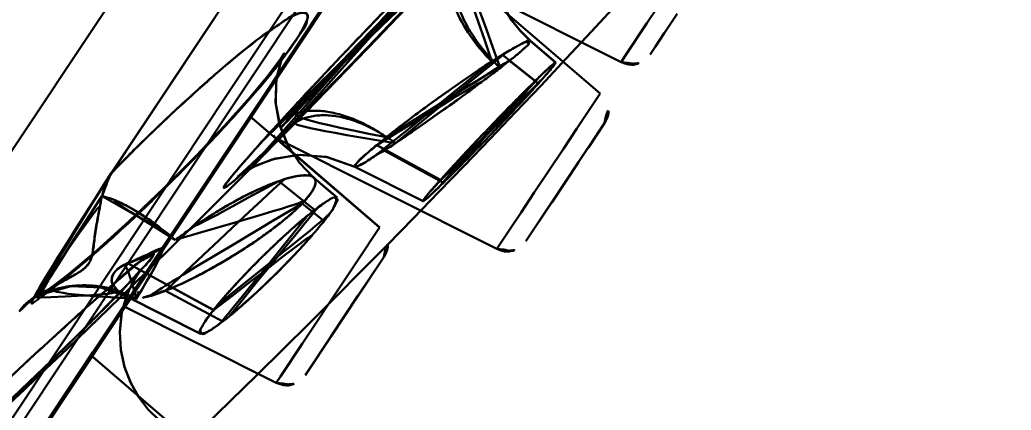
# Model space of a CAD drawing. Extents: x 16296684858 to 16296688009, y -37409618718 to -37409616409.
# Drawn here: x 16296686744.91 to 16296686758.04, y -37409617613.66 to -37409617608.49 of the extents above; entities that cross this region are included whole.
import ezdxf

# ---------------------------------------------------------------- set-up
doc = ezdxf.new("R2010")
doc.units = 0
doc.header["$LTSCALE"] = 10
doc.header["$MEASUREMENT"] = 0
doc.header["$PDMODE"] = 3
doc.header["$PDSIZE"] = -10
doc.layers.get('0').update_dxf_attribs({"linetype": 'CONTINUOUS'})
doc.layers.get('DEFPOINTS').update_dxf_attribs({"linetype": 'CONTINUOUS'})
doc.styles.add('Daelim Dimension', font='')
doc.styles.get('Daelim Dimension').set_extended_font_data('나눔고딕')
doc.dimstyles.new('DEFAULT', dxfattribs={"dimscale": 2, "dimtxt": 2, "dimasz": 2, "dimexe": 0, "dimexo": 2, "dimgap": 1, "dimtad": 1, "dimdec": 1, "dimzin": 9, "dimdsep": 46, "dimtxsty": 'Daelim Dimension', "dimcen": 0.5, "dimclrd": 252, "dimclre": 252, "dimclrt": 3, "dimadec": 1, "dimazin": 0, "dimtfac": 1, "dimtdec": 1, "dimtix": 1, "dimtmove": 0, "dimatfit": 3, "dimfxl": 1, "dimtolj": 1, "dimtzin": 1, "dimlwd": 9, "dimlwe": 9, "dimarcsym": 0})

# ---------------------------------------------------------------- blocks, each defined once
blk = doc.blocks.new('*D18')
at = {"color": 5, "lineweight": 9, "ltscale": 0.5, "transparency": 16777216}
for p, q in [((16296686647.237181, -37409618005.826988), (16296686647.237181, -37409617114.689346)), ((16296687202.637119, -37409617350.312553), (16296687202.637119, -37409617114.689346)), ((16296686655.237181, -37409617116.689346), (16296687194.637119, -37409617116.689346))]:
    blk.add_line(p, q, dxfattribs=at)
at = {"color": 5, "ltscale": 0.5, "transparency": 16777216}
for points in [[(16296686655.237181, -37409617115.356018), (16296686655.237181, -37409617118.02269), (16296686647.237181, -37409617116.689346)], [(16296687194.637119, -37409617115.356018), (16296687194.637119, -37409617118.02269), (16296687202.637119, -37409617116.689346)]]:
    blk.add_solid(points, dxfattribs=at)
at = {"layer": 'DEFPOINTS', "color": 0, "ltscale": 0.5, "transparency": 16777216}
for p in [(16296687202.637119, -37409617116.689346), (16296687202.637119, -37409617354.312553), (16296686647.237181, -37409618009.826988)]:
    blk.add_point(p, dxfattribs=at)
at = {"color": 7, "ltscale": 0.5, "transparency": 16777216, "insert": (16296686924.937149, -37409617103.916817), "char_height": 20, "attachment_point": 5, "style": 'Daelim Dimension'}
blk.add_mtext('\\A1;555', dxfattribs=at)

msp = doc.modelspace()

# ---------------------------------------------------------------- linework, layer by layer
at = {"color": 7, "linetype": 'Continuous', "lineweight": 30}
for p, q in [((16296686741.55381, -37409617615.108856), (16296686760.503691, -37409617586.636948)), ((16296686762.25642, -37409617587.803146), (16296686741.58886, -37409617618.855858)), ((16296686762.497299, -37409617587.96347), (16296686741.952101, -37409617618.832336)), ((16296686747.98947, -37409617609.721474), (16296686751.952141, -37409617603.766037)), ((16296686748.712379, -37409617606.628098), (16296686746.121969, -37409617610.521439)), ((16296686746.12524, -37409617610.521187), (16296686748.71628, -37409617606.628319)), ((16296686749.05669, -37409617607.383034), (16296686747.65073, -37409617609.496101)), ((16296686752.874069, -37409617609.05217), (16296686749.958191, -37409617607.58931)), ((16296686753.21608, -37409617608.538094), (16296686753.75984, -37409617607.720947)), ((16296686752.598, -37409617609.46804), (16296686751.0438, -37409617608.133957)), ((16296686752.59873, -37409617609.46804), (16296686751.045561, -37409617608.134827)), ((16296686753.25836, -37409617608.950218), (16296686753.615231, -37409617608.413834)), ((16296686753.26045, -37409617608.950218), (16296686753.61705, -37409617608.41423)), ((16296686752.92886, -37409617608.969757), (16296686753.21608, -37409617608.538094)), ((16296686753.32795, -37409617608.84568), (16296686753.44389, -37409617608.671501)), ((16296686753.33005, -37409617608.84568), (16296686753.44599, -37409617608.671501)), ((16296686752.00716, -37409617609.056808), (16296686751.671659, -37409617608.768822)), ((16296686752.00794, -37409617609.056862), (16296686751.67346, -37409617608.769753)), ((16296686751.736891, -37409617609.300323), (16296686751.30377, -37409617608.954651)), ((16296686752.874069, -37409617609.05217), (16296686752.92886, -37409617608.969757)), ((16296686751.77763, -37409617609.336571), (16296686751.39757, -37409617609.033447)), ((16296686747.65073, -37409617609.496101), (16296686745.54262, -37409617612.664337)), ((16296686752.28969, -37409617609.931213), (16296686752.598, -37409617609.46804)), ((16296686745.881439, -37409617612.889763), (16296686747.98947, -37409617609.721474)), ((16296686749.676189, -37409617611.239128), (16296686747.95989, -37409617609.765892)), ((16296686748.47374, -37409617609.922707), (16296686748.3174, -37409617610.077591)), ((16296686752.10993, -37409617610.201317), (16296686752.28969, -37409617609.931213)), ((16296686752.626961, -37409617609.90007), (16296686752.310631, -37409617610.375267)), ((16296686752.627689, -37409617609.90007), (16296686752.311359, -37409617610.375267)), ((16296686752.438881, -37409617610.182571), (16296686752.652349, -37409617609.861908)), ((16296686752.44034, -37409617610.181488), (16296686752.65308, -37409617609.861908)), ((16296686751.229601, -37409617611.524353), (16296686748.280991, -37409617610.04509)), ((16296686752.583481, -37409617609.966423), (16296686752.467541, -37409617610.140602)), ((16296686749.678881, -37409617611.239128), (16296686748.331289, -37409617610.08239)), ((16296686750.48263, -37409617610.611504), (16296686749.63806, -37409617610.151222)), ((16296686752.133039, -37409617610.642151), (16296686752.438881, -37409617610.182571)), ((16296686750.52202, -37409617610.64785), (16296686749.737009, -37409617610.221313)), ((16296686751.725109, -37409617610.779602), (16296686752.10993, -37409617610.201317)), ((16296686749.34655, -37409617610.437508), (16296686750.251579, -37409617610.891563)), ((16296686749.3477, -37409617610.437683), (16296686750.252319, -37409617610.891533)), ((16296686752.310631, -37409617610.375267), (16296686751.95545, -37409617610.909019)), ((16296686749.056589, -37409617610.798264), (16296686748.741011, -37409617610.527321)), ((16296686749.11471, -37409617610.845871), (16296686748.80304, -37409617610.578323)), ((16296686748.34248, -37409617610.6259), (16296686748.815781, -37409617611.007553)), ((16296686748.816071, -37409617611.007408), (16296686748.342489, -37409617610.625847)), ((16296686751.55114, -37409617611.041039), (16296686751.725109, -37409617610.779602)), ((16296686748.94132, -37409617611.157372), (16296686748.65056, -37409617610.925003)), ((16296686751.61389, -37409617611.422394), (16296686751.972071, -37409617610.884064)), ((16296686751.614611, -37409617611.422394), (16296686751.971491, -37409617610.886009)), ((16296686751.40527, -37409617611.260277), (16296686751.55114, -37409617611.041039)), ((16296686749.377319, -37409617611.688103), (16296686749.676189, -37409617611.239128)), ((16296686751.683479, -37409617611.317879), (16296686751.799419, -37409617611.1437)), ((16296686751.68421, -37409617611.317879), (16296686751.80015, -37409617611.1437)), ((16296686751.229601, -37409617611.524353), (16296686751.40527, -37409617611.260277)), ((16296686749.517071, -37409617611.953667), (16296686749.730539, -37409617611.633003)), ((16296686749.520519, -37409617611.952507), (16296686749.733219, -37409617611.633003)), ((16296686747.47888, -37409617612.332542), (16296686746.345791, -37409617611.715042)), ((16296686749.19356, -37409617611.964233), (16296686749.377319, -37409617611.688103)), ((16296686749.705151, -37409617611.671173), (16296686749.388821, -37409617612.146393)), ((16296686749.70783, -37409617611.671173), (16296686749.39151, -37409617612.146393)), ((16296686749.66362, -37409617611.737503), (16296686749.547689, -37409617611.911713)), ((16296686748.649799, -37409617612.781357), (16296686749.19356, -37409617611.964233)), ((16296686749.211229, -37409617612.413254), (16296686749.54513, -37409617611.911713)), ((16296686746.31781, -37409617612.150864), (16296686747.30566, -37409617612.646461)), ((16296686746.31974, -37409617612.15049), (16296686747.30892, -37409617612.646751)), ((16296686747.598801, -37409617612.483223), (16296686746.840931, -37409617612.077263)), ((16296686749.388821, -37409617612.146393), (16296686749.03364, -37409617612.680107)), ((16296686746.28927, -37409617612.282799), (16296686745.884331, -37409617612.891167)), ((16296686748.307779, -37409617613.295441), (16296686746.286261, -37409617612.281281)), ((16296686745.54262, -37409617612.664337), (16296686741.36986, -37409617618.93631)), ((16296686748.69207, -37409617613.193497), (16296686749.04867, -37409617612.657532)), ((16296686748.694759, -37409617613.193497), (16296686749.05163, -37409617612.657097)), ((16296686748.362579, -37409617613.213074), (16296686748.649799, -37409617612.781357)), ((16296686744.17477, -37409617615.455017), (16296686745.881439, -37409617612.889763)), ((16296686747.57127, -37409617614.403542), (16296686745.854639, -37409617612.930023)), ((16296686747.572201, -37409617614.403542), (16296686745.85498, -37409617612.929497)), ((16296686748.761669, -37409617613.088966), (16296686748.877609, -37409617612.914803)), ((16296686748.764351, -37409617613.088966), (16296686748.880289, -37409617612.914803)), ((16296686748.307779, -37409617613.295441), (16296686748.362579, -37409617613.213074))]:
    msp.add_line(p, q, dxfattribs=at)
for points in [[(16296686751.67317, -37409617608.770409), (16296686751.531031, -37409617608.630951), (16296686751.40547, -37409617608.469162), (16296686751.30065, -37409617608.286652), (16296686751.22053, -37409617608.085228), (16296686751.169359, -37409617607.868027), (16296686751.15103, -37409617607.6399), (16296686751.16861, -37409617607.406517), (16296686751.223961, -37409617607.174759), (16296686751.313931, -37409617606.959831), (16296686751.390869, -37409617606.830101), (16296686751.40444, -37409617606.810577), (16296686751.363489, -37409617606.861107), (16296686751.282101, -37409617606.957199), (16296686751.16514, -37409617607.091209), (16296686751.01403, -37409617607.260643)], [(16296686750.799009, -37409617607.497459), (16296686750.472601, -37409617607.850838), (16296686750.130369, -37409617608.215881), (16296686749.79048, -37409617608.574074), (16296686749.459961, -37409617608.91864), (16296686749.14452, -37409617609.243988), (16296686748.849939, -37409617609.544533), (16296686748.58239, -37409617609.814407), (16296686748.346189, -37409617610.049568), (16296686748.145729, -37409617610.245911), (16296686747.985979, -37409617610.399017), (16296686747.870951, -37409617610.505943), (16296686747.807079, -37409617610.562599), (16296686747.825159, -37409617610.549011), (16296686747.97773, -37409617610.452782), (16296686748.2495, -37409617610.340347), (16296686748.593349, -37409617610.280037), (16296686748.969061, -37409617610.306511), (16296686749.34762, -37409617610.436531)], [(16296686750.069771, -37409617608.279793), (16296686749.73929, -37409617608.627419), (16296686749.398581, -37409617608.981873), (16296686749.064791, -37409617609.32531), (16296686748.752729, -37409617609.642693), (16296686748.473379, -37409617609.923073)], [(16296686751.671021, -37409617608.769257), (16296686751.54096, -37409617608.642853), (16296686751.424179, -37409617608.497513), (16296686751.323601, -37409617608.333641)], [(16296686748.80135, -37409617610.57943), (16296686748.61504, -37409617610.386971), (16296686748.46166, -37409617610.154007), (16296686748.351431, -37409617609.883034), (16296686748.296829, -37409617609.581734), (16296686748.30966, -37409617609.266937), (16296686748.375549, -37409617609.017883), (16296686748.411051, -37409617608.938728), (16296686748.347309, -37409617609.033539), (16296686748.181881, -37409617609.250008), (16296686747.93434, -37409617609.54599), (16296686747.6175, -37409617609.900208), (16296686747.24197, -37409617610.297546), (16296686746.816481, -37409617610.72551), (16296686746.362419, -37409617611.15847), (16296686745.928289, -37409617611.548103), (16296686745.563841, -37409617611.852898), (16296686745.304871, -37409617612.050507), (16296686745.186211, -37409617612.130127), (16296686745.26086, -37409617612.097473)], [(16296686748.803169, -37409617610.578392), (16296686748.61772, -37409617610.386703), (16296686748.46666, -37409617610.158073), (16296686748.35799, -37409617609.895531), (16296686748.30175, -37409617609.606827), (16296686748.307131, -37409617609.305397), (16296686748.36854, -37409617609.044693), (16296686748.414721, -37409617608.937286), (16296686748.36644, -37409617609.010147), (16296686748.21207, -37409617609.215179), (16296686747.965019, -37409617609.513039), (16296686747.63138, -37409617609.88755), (16296686747.224409, -37409617610.317963), (16296686746.772949, -37409617610.770218), (16296686746.31559, -37409617611.203781), (16296686745.89625, -37409617611.578049), (16296686745.54804, -37409617611.867844), (16296686745.299641, -37409617612.056396), (16296686745.18771, -37409617612.131027), (16296686745.262211, -37409617612.098289)], [(16296686748.17963, -37409617610.212502), (16296686747.991989, -37409617610.392754), (16296686747.862289, -37409617610.513329), (16296686747.800489, -37409617610.567902), (16296686747.84791, -37409617610.532654), (16296686748.02837, -37409617610.426979), (16296686748.29878, -37409617610.326668), (16296686748.62845, -37409617610.278633), (16296686748.986719, -37409617610.31031), (16296686749.34746, -37409617610.436638)], [(16296686749.699089, -37409617610.245483), (16296686749.705681, -37409617610.241478), (16296686749.71187, -37409617610.237488), (16296686749.71772, -37409617610.23349), (16296686749.723209, -37409617610.22966), (16296686749.728291, -37409617610.226173), (16296686749.732981, -37409617610.223183), (16296686749.737009, -37409617610.221291)], [(16296686746.756321, -37409617613.788986), (16296686746.613319, -37409617613.648277), (16296686746.486811, -37409617613.484329), (16296686746.38106, -37409617613.29818), (16296686746.30056, -37409617613.090973), (16296686746.250311, -37409617612.864616), (16296686746.235929, -37409617612.621277), (16296686746.264391, -37409617612.364067), (16296686746.34387, -37409617612.099564), (16296686746.457279, -37409617611.879784), (16296686746.508221, -37409617611.806839), (16296686746.461781, -37409617611.860367), (16296686746.33753, -37409617611.995369), (16296686746.146009, -37409617612.194847), (16296686745.88961, -37409617612.454117), (16296686745.57514, -37409617612.765198), (16296686745.21224, -37409617613.117767), (16296686744.809891, -37409617613.502098), (16296686744.379061, -37409617613.906693), (16296686743.935671, -37409617614.316002), (16296686743.50099, -37409617614.709259), (16296686743.108391, -37409617615.054703)], [(16296686746.756109, -37409617613.789978), (16296686746.61096, -37409617613.647072), (16296686746.48271, -37409617613.480003), (16296686746.37657, -37409617613.2911), (16296686746.29715, -37409617613.083214), (16296686746.248409, -37409617612.858078), (16296686746.23505, -37409617612.620148), (16296686746.260719, -37409617612.378532), (16296686746.325859, -37409617612.143898), (16296686746.420959, -37409617611.938843), (16296686746.49684, -37409617611.8209), (16296686746.50247, -37409617611.812828), (16296686746.447611, -37409617611.875359), (16296686746.349689, -37409617611.981667), (16296686746.213011, -37409617612.125168), (16296686746.04011, -37409617612.302193), (16296686745.83292, -37409617612.510208)], [(16296686745.189569, -37409617612.127167), (16296686745.59198, -37409617612.018967), (16296686745.983971, -37409617612.036407), (16296686746.31934, -37409617612.151863)], [(16296686745.191351, -37409617612.127853), (16296686745.594021, -37409617612.019318), (16296686745.985081, -37409617612.036247), (16296686746.319651, -37409617612.150642)], [(16296686747.47897, -37409617612.332039), (16296686747.18008, -37409617612.169518), (16296686746.89802, -37409617612.015808)], [(16296686745.59421, -37409617612.746071), (16296686745.326651, -37409617613.006813), (16296686745.0334, -37409617613.288963), (16296686744.71965, -37409617613.586998)]]:
    msp.add_lwpolyline(points, dxfattribs=at)
for centre, radius, start, end in [((16296686649.66238, -37409617512.878036), 140.512289, 311.05727281, 323.80489906), ((16296686649.662319, -37409617512.877998), 138.512362, 312.36152958, 322.61135705), ((16296686754.75713, -37409617614.654739), 6.664594, 121.2090874, 122.658208), ((16296686753.008591, -37409617608.784027), 0.3, 243.3576029, 326.3573463), ((16296686753.010691, -37409617608.784027), 0.3, 264.0187344, 326.3573463), ((16296686741.663441, -37409617596.672318), 15.733746, 307.6464998, 308.2196461), ((16296686759.323191, -37409617617.040703), 10.838153, 134.4244864, 134.8013443), ((16296686739.52379, -37409617598.315941), 16.480659, 317.6604337, 318.03307), ((16296686752.402599, -37409617609.695671), 0.3, 326.3573463, 49.3575449), ((16296686752.40332, -37409617609.695671), 0.3, 326.3573463, 49.3575449), ((16296686776.50098, -37409617635.68354), 38.207618, 137.4551406, 137.9484001), ((16296686723.37174, -37409617584.779808), 35.528747, 314.237326, 314.926595), ((16296686759.30929, -37409617622.000359), 15.294939, 128.5950664, 129.2208113), ((16296686744.851471, -37409617602.58075), 9.068994, 302.595742, 303.7178705), ((16296686758.394911, -37409617617.717728), 10.634997, 137.6970184, 138.0722791), ((16296686743.0016, -37409617602.969673), 10.7476, 314.4058598, 314.7831749), ((16296686749.480789, -37409617611.466766), 0.3, 326.3573463, 49.3575449), ((16296686749.483471, -37409617611.466766), 0.3, 326.3573463, 49.3575449), ((16296686751.36412, -37409617611.256203), 0.3, 243.3576029, 326.3573463), ((16296686751.364861, -37409617611.256203), 0.3, 264.0768768, 326.3573463), ((16296686748.44231, -37409617613.027298), 0.3, 243.3576029, 326.3573463), ((16296686748.445, -37409617613.027298), 0.3, 263.993885, 326.3573463)]:
    msp.add_arc(centre, radius, start, end, dxfattribs=at)
for points, knots in [([(16296686748.35158, -37409617609.848824), (16296686748.478821, -37409617609.709572), (16296686748.764509, -37409617609.402122), (16296686749.215321, -37409617608.924049), (16296686749.699129, -37409617608.418617), (16296686750.179171, -37409617607.924026), (16296686750.62352, -37409617607.477386), (16296686750.98855, -37409617607.107399), (16296686751.29273, -37409617606.83448), (16296686751.41909, -37409617606.690681), (16296686751.582939, -37409617606.592987), (16296686751.423929, -37409617606.793457), (16296686751.302811, -37409617606.936882), (16296686751.12719, -37409617607.135483), (16296686751.03166, -37409617607.241722)], [0, 0, 0, 0, 0.105656184, 0.235087637, 0.36812974, 0.497417826, 0.621793961, 0.719011812, 0.794166904, 0.836968085, 0.849047556, 0.868988577, 0.919964318, 1, 1, 1, 1]), ([(16296686748.462111, -37409617609.934662), (16296686748.600901, -37409617609.79641), (16296686748.891491, -37409617609.503532), (16296686749.336639, -37409617609.047287), (16296686749.79357, -37409617608.571838), (16296686750.24791, -37409617608.092621), (16296686750.676661, -37409617607.63092), (16296686751.03628, -37409617607.241173), (16296686751.323509, -37409617606.906662), (16296686751.451759, -37409617606.768463), (16296686751.57719, -37409617606.584259), (16296686751.39727, -37409617606.718193), (16296686751.26985, -37409617606.848244), (16296686751.09638, -37409617607.008926), (16296686751.003099, -37409617607.099747)], [0, 0, 0, 0, 0.111734443, 0.235293977, 0.363619673, 0.487630972, 0.612696482, 0.720241054, 0.798200594, 0.844999819, 0.861730638, 0.878481423, 0.925743968, 1, 1, 1, 1]), ([(16296686748.157591, -37409617610.234734), (16296686748.061119, -37409617610.328568), (16296686747.88431, -37409617610.488182), (16296686747.75441, -37409617610.628754), (16296686747.57616, -37409617610.747513), (16296686747.725889, -37409617610.549622), (16296686747.84968, -37409617610.407913), (16296686748.13916, -37409617610.078079), (16296686748.48173, -37409617609.705383), (16296686748.89607, -37409617609.260353), (16296686749.342409, -37409617608.789368), (16296686749.80304, -37409617608.309959), (16296686750.25593, -37409617607.845284), (16296686750.55438, -37409617607.544357), (16296686750.69824, -37409617607.400642)], [0, 0, 0, 0, 0.076716553, 0.123826512, 0.138628452, 0.158376388, 0.208370043, 0.286186052, 0.38765024, 0.505290624, 0.630019713, 0.758400882, 0.884072189, 1, 1, 1, 1]), ([(16296686751.160721, -37409617609.043823), (16296686751.05542, -37409617608.938477), (16296686750.868429, -37409617608.715446), (16296686750.664089, -37409617608.352219), (16296686750.55607, -37409617607.992371), (16296686750.55489, -37409617607.662064), (16296686750.639509, -37409617607.472038), (16296686750.69824, -37409617607.400642)], [0, 0, 0, 0, 0.242864018, 0.471571421, 0.675202883, 0.849249145, 1, 1, 1, 1]), ([(16296686751.273359, -37409617609.130272), (16296686751.20801, -37409617609.068382), (16296686751.081249, -37409617608.935387), (16296686750.91474, -37409617608.715149), (16296686750.779051, -37409617608.477982), (16296686750.685579, -37409617608.236473), (16296686750.641411, -37409617608.004662), (16296686750.65136, -37409617607.741478), (16296686750.72629, -37409617607.57254), (16296686750.809771, -37409617607.486061)], [0, 0, 0, 0, 0.144681147, 0.294558968, 0.442648962, 0.58241495, 0.70877838, 0.819631861, 1, 1, 1, 1]), ([(16296686748.130251, -37409617610.092056), (16296686748.035061, -37409617610.197678), (16296686747.862009, -37409617610.396156), (16296686747.73134, -37409617610.542), (16296686747.57641, -37409617610.750267), (16296686747.759029, -37409617610.623047), (16296686747.8911, -37409617610.484459), (16296686748.19986, -37409617610.19912), (16296686748.55619, -37409617609.841087), (16296686748.988079, -37409617609.40596), (16296686749.450491, -37409617608.929703), (16296686749.923161, -37409617608.436203), (16296686750.378111, -37409617607.953697), (16296686750.671089, -37409617607.637512), (16296686750.809771, -37409617607.486061)], [0, 0, 0, 0, 0.079571321, 0.13161898, 0.15144415, 0.167302327, 0.213601516, 0.287913637, 0.386551481, 0.502815487, 0.628794226, 0.758758739, 0.885069885, 1, 1, 1, 1]), ([(16296686750.210859, -37409617607.988907), (16296686750.029011, -37409617608.16571), (16296686749.64189, -37409617608.556183), (16296686749.165371, -37409617609.050682), (16296686748.790501, -37409617609.450798), (16296686748.5625, -37409617609.698578), (16296686748.40066, -37409617609.883522), (16296686748.31513, -37409617609.983017), (16296686748.289419, -37409617610.021683)], [0, 0, 0, 0, 0.2719142, 0.589413897, 0.73620777, 0.859801484, 0.950226274, 1, 1, 1, 1]), ([(16296686746.12537, -37409617610.521019), (16296686746.290079, -37409617610.351624), (16296686746.62677, -37409617610.016052), (16296686747.13018, -37409617609.541557), (16296686747.604111, -37409617609.122101), (16296686748.00622, -37409617608.789001), (16296686748.34203, -37409617608.554466), (16296686748.52973, -37409617608.428932), (16296686748.7218, -37409617608.372581), (16296686748.723339, -37409617608.558456), (16296686748.57091, -37409617608.743172), (16296686748.36339, -37409617609.064461), (16296686748.05299, -37409617609.430077), (16296686747.682581, -37409617609.849152), (16296686747.24157, -37409617610.313782), (16296686746.757771, -37409617610.798103), (16296686746.272011, -37409617611.260277), (16296686745.82299, -37409617611.658386), (16296686745.43745, -37409617611.98037), (16296686745.13917, -37409617612.203568), (16296686744.972361, -37409617612.320457), (16296686744.90587, -37409617612.353088)], [0, 0, 0, 0, 0.079494861, 0.159858339, 0.232963136, 0.291652379, 0.337576089, 0.365308318, 0.377780381, 0.387384062, 0.414308114, 0.460829218, 0.514416219, 0.575934089, 0.64890651, 0.72993677, 0.806236259, 0.874451795, 0.931858205, 0.975077396, 1, 1, 1, 1]), ([(16296686746.12208, -37409617610.521263), (16296686746.154751, -37409617610.48484), (16296686746.25462, -37409617610.384529), (16296686746.45676, -37409617610.180428), (16296686746.715269, -37409617609.931618), (16296686746.997009, -37409617609.667023), (16296686747.261089, -37409617609.423851), (16296686747.53203, -37409617609.182961), (16296686747.81983, -37409617608.941116), (16296686748.110741, -37409617608.706223), (16296686748.39085, -37409617608.530861), (16296686748.56086, -37409617608.394562), (16296686748.7621, -37409617608.403137), (16296686748.65906, -37409617608.618843), (16296686748.540371, -37409617608.812447), (16296686748.29398, -37409617609.140961), (16296686747.97267, -37409617609.522331), (16296686747.567591, -37409617609.970558), (16296686747.102551, -37409617610.45388), (16296686746.60763, -37409617610.941566), (16296686746.11396, -37409617611.401642), (16296686745.654831, -37409617611.801109), (16296686745.259159, -37409617612.117943), (16296686745.012529, -37409617612.290398), (16296686744.90357, -37409617612.352814)], [0, 0, 0, 0, 0.016462579, 0.047604391, 0.096672728, 0.137160953, 0.17765883, 0.217454373, 0.259144184, 0.304071896, 0.343499887, 0.36894125, 0.379741081, 0.395548868, 0.425439534, 0.469614775, 0.527132489, 0.59575164, 0.671960221, 0.753063108, 0.829429315, 0.899013977, 0.957753564, 1, 1, 1, 1]), ([(16296686749.768101, -37409617610.046257), (16296686749.86068, -37409617609.972992), (16296686750.041149, -37409617609.830299), (16296686750.302879, -37409617609.636658), (16296686750.546761, -37409617609.461037), (16296686750.771839, -37409617609.303772), (16296686750.98031, -37409617609.162064), (16296686751.15711, -37409617609.04615), (16296686751.292431, -37409617608.961571), (16296686751.394489, -37409617608.901154), (16296686751.47386, -37409617608.856537), (16296686751.543171, -37409617608.816521), (16296686751.594641, -37409617608.794357), (16296686751.67029, -37409617608.744987), (16296686751.64909, -37409617608.827019), (16296686751.605379, -37409617608.85363), (16296686751.564461, -37409617608.89595), (16296686751.52187, -37409617608.932114), (16296686751.481371, -37409617608.966003), (16296686751.44058, -37409617608.999367), (16296686751.412571, -37409617609.02182), (16296686751.39757, -37409617609.033447)], [0, 0, 0, 0, 0.132995407, 0.259110529, 0.366689156, 0.471513379, 0.568370224, 0.650659103, 0.709525277, 0.748320919, 0.783730582, 0.813562593, 0.834293444, 0.857587809, 0.875980118, 0.896298762, 0.919228334, 0.940614409, 0.959584427, 0.978620323, 1, 1, 1, 1]), ([(16296686749.88575, -37409617610.124138), (16296686749.98489, -37409617610.057892), (16296686750.20067, -37409617609.908958), (16296686750.508101, -37409617609.694687), (16296686750.76775, -37409617609.508453), (16296686750.968651, -37409617609.36087), (16296686751.131029, -37409617609.237396), (16296686751.285629, -37409617609.12056), (16296686751.42593, -37409617609.009949), (16296686751.539209, -37409617608.92321), (16296686751.60128, -37409617608.85659), (16296686751.680401, -37409617608.809509), (16296686751.595819, -37409617608.777809), (16296686751.553539, -37409617608.816101), (16296686751.50202, -37409617608.838364), (16296686751.4505, -37409617608.868141), (16296686751.4021, -37409617608.896461), (16296686751.352039, -37409617608.924263), (16296686751.322041, -37409617608.947121), (16296686751.30378, -37409617608.95462)], [0, 0, 0, 0, 0.1376046, 0.302569621, 0.432425895, 0.506408999, 0.590143686, 0.668138188, 0.729109446, 0.799118857, 0.82397752, 0.847604188, 0.869593269, 0.88837088, 0.912554144, 0.933806675, 0.957099508, 0.977213097, 1, 1, 1, 1]), ([(16296686751.160761, -37409617609.043793), (16296686751.046419, -37409617609.116814), (16296686750.79863, -37409617609.284767), (16296686750.43021, -37409617609.540833), (16296686750.06279, -37409617609.815163), (16296686749.75703, -37409617610.047707), (16296686749.5194, -37409617610.257111), (16296686749.40172, -37409617610.340446), (16296686749.326719, -37409617610.460037), (16296686749.460279, -37409617610.392853), (16296686749.546061, -37409617610.342712), (16296686749.64716, -37409617610.276047), (16296686749.699089, -37409617610.245483)], [0, 0, 0, 0, 0.15090855, 0.332725046, 0.499751906, 0.658240562, 0.768211882, 0.83227605, 0.850903701, 0.877320991, 0.932986724, 1, 1, 1, 1]), ([(16296686750.55394, -37409617610.532784), (16296686750.63106, -37409617610.448181), (16296686750.79541, -37409617610.270851), (16296686751.04858, -37409617610.002853), (16296686751.309641, -37409617609.731781), (16296686751.546499, -37409617609.489929), (16296686751.761789, -37409617609.275864), (16296686751.87677, -37409617609.165619), (16296686752.045179, -37409617609.011452), (16296686751.881081, -37409617609.229172), (16296686751.824949, -37409617609.283913), (16296686751.77763, -37409617609.336571)], [0, 0, 0, 0, 0.142022644, 0.299825152, 0.458082881, 0.606370611, 0.728180322, 0.811651869, 0.853451118, 0.912182459, 1, 1, 1, 1]), ([(16296686750.598961, -37409617610.5718), (16296686750.68541, -37409617610.485847), (16296686750.86096, -37409617610.30822), (16296686751.11904, -37409617610.04184), (16296686751.37657, -37409617609.770844), (16296686751.607479, -37409617609.523987), (16296686751.810301, -37409617609.299744), (16296686751.91622, -37409617609.180481), (16296686752.053011, -37409617609.011482), (16296686751.837379, -37409617609.197052), (16296686751.7831, -37409617609.25473), (16296686751.73687, -37409617609.300323)], [0, 0, 0, 0, 0.151171407, 0.309507828, 0.460536225, 0.612512321, 0.736348493, 0.814331337, 0.852291102, 0.919473616, 1, 1, 1, 1]), ([(16296686749.638321, -37409617610.150642), (16296686749.588619, -37409617610.192238), (16296686749.49227, -37409617610.275658), (16296686749.416071, -37409617610.343781), (16296686749.320681, -37409617610.444893), (16296686749.44232, -37409617610.416351), (16296686749.53196, -37409617610.336853), (16296686749.74637, -37409617610.223984), (16296686749.99164, -37409617610.054047), (16296686750.292459, -37409617609.844757), (16296686750.629551, -37409617609.608856), (16296686750.96167, -37409617609.367859), (16296686751.17774, -37409617609.204933), (16296686751.273359, -37409617609.130272)], [0, 0, 0, 0, 0.07089125, 0.127134724, 0.148965099, 0.16706135, 0.219332891, 0.30515746, 0.4166395, 0.551360353, 0.703987321, 0.867321399, 1, 1, 1, 1]), ([(16296686751.65943, -37409617609.376907), (16296686751.619829, -37409617609.41629), (16296686751.537781, -37409617609.498627), (16296686751.41188, -37409617609.626488), (16296686751.280849, -37409617609.760963), (16296686751.147671, -37409617609.898987), (16296686751.01445, -37409617610.038391), (16296686750.882851, -37409617610.177361), (16296686750.755779, -37409617610.312889), (16296686750.63726, -37409617610.440628), (16296686750.531481, -37409617610.556183), (16296686750.44099, -37409617610.656639), (16296686750.37141, -37409617610.735947), (16296686750.31678, -37409617610.799377), (16296686750.28684, -37409617610.837837), (16296686750.231939, -37409617610.902351), (16296686750.305201, -37409617610.856644), (16296686750.33411, -37409617610.825989), (16296686750.377439, -37409617610.787567), (16296686750.415211, -37409617610.750519), (16296686750.46623, -37409617610.705589), (16296686750.49342, -37409617610.661888), (16296686750.522039, -37409617610.647797)], [0, 0, 0, 0, 0.069163528, 0.143953615, 0.222224529, 0.301710849, 0.381473544, 0.461030167, 0.538750265, 0.611558551, 0.676751263, 0.733071432, 0.778076063, 0.80987778, 0.831063686, 0.851524293, 0.872026487, 0.894136198, 0.915615974, 0.940424418, 0.96049415, 1, 1, 1, 1]), ([(16296686751.705759, -37409617609.416023), (16296686751.529751, -37409617609.609253), (16296686751.240431, -37409617609.91684), (16296686750.85013, -37409617610.320213), (16296686750.602711, -37409617610.570023), (16296686750.434891, -37409617610.733543), (16296686750.350309, -37409617610.8134), (16296686750.29027, -37409617610.866798), (16296686750.26709, -37409617610.884308), (16296686750.251169, -37409617610.894836), (16296686750.253639, -37409617610.880241), (16296686750.27302, -37409617610.859001), (16296686750.31361, -37409617610.801453), (16296686750.38854, -37409617610.718079), (16296686750.448059, -37409617610.649963), (16296686750.48267, -37409617610.611504)], [0, 0, 0, 0, 0.321809999, 0.52005718, 0.69035893, 0.756249909, 0.806079534, 0.83805888, 0.846829252, 0.850635898, 0.853052765, 0.860248895, 0.889184541, 0.936304859, 1, 1, 1, 1]), ([(16296686749.768049, -37409617610.046356), (16296686749.70649, -37409617610.003433), (16296686749.5791, -37409617609.922638), (16296686749.37862, -37409617609.82222), (16296686749.17362, -37409617609.747101), (16296686748.972231, -37409617609.702179), (16296686748.78266, -37409617609.690117), (16296686748.56669, -37409617609.717003), (16296686748.426519, -37409617609.782593), (16296686748.35158, -37409617609.848824)], [0, 0, 0, 0, 0.147645359, 0.295964417, 0.440083141, 0.575853294, 0.700230104, 0.811948485, 1, 1, 1, 1]), ([(16296686749.885731, -37409617610.124222), (16296686749.8237, -37409617610.078461), (16296686749.69503, -37409617609.992218), (16296686749.49157, -37409617609.885147), (16296686749.28303, -37409617609.805733), (16296686749.078369, -37409617609.759613), (16296686748.886351, -37409617609.750008), (16296686748.71489, -37409617609.777191), (16296686748.571051, -37409617609.839119), (16296686748.49402, -37409617609.90033), (16296686748.462111, -37409617609.934662)], [0, 0, 0, 0, 0.148834535, 0.298234752, 0.442832765, 0.578244316, 0.701469598, 0.811673372, 0.910410458, 1, 1, 1, 1]), ([(16296686748.289419, -37409617610.021683), (16296686748.286329, -37409617610.026367), (16296686748.282619, -37409617610.032806), (16296686748.27813, -37409617610.041283), (16296686748.2791, -37409617610.04364)], [0, 0, 0, 0, 0.686158256, 1, 1, 1, 1]), ([(16296686746.001051, -37409617610.826233), (16296686746.008921, -37409617610.788391), (16296686746.028419, -37409617610.715286), (16296686746.070101, -37409617610.612747), (16296686746.105869, -37409617610.550301), (16296686746.12524, -37409617610.521187)], [0, 0, 0, 0, 0.350178637, 0.683417429, 1, 1, 1, 1]), ([(16296686746.121969, -37409617610.521439), (16296686746.10228, -37409617610.551003), (16296686746.06632, -37409617610.613991), (16296686746.02486, -37409617610.716652), (16296686746.005619, -37409617610.789284), (16296686745.99789, -37409617610.826668)], [0, 0, 0, 0, 0.321528374, 0.65434463, 1, 1, 1, 1]), ([(16296686746.840931, -37409617612.077263), (16296686746.874319, -37409617612.064323), (16296686746.948021, -37409617612.033943), (16296686747.068621, -37409617611.979271), (16296686747.210939, -37409617611.909279), (16296686747.37525, -37409617611.822693), (16296686747.55805, -37409617611.720543), (16296686747.751249, -37409617611.605858), (16296686747.94449, -37409617611.482773), (16296686748.128639, -37409617611.356506), (16296686748.29686, -37409617611.232201), (16296686748.443769, -37409617611.114601), (16296686748.56711, -37409617611.006554), (16296686748.666519, -37409617610.908508), (16296686748.74095, -37409617610.822083), (16296686748.79114, -37409617610.748756), (16296686748.82238, -37409617610.682793), (16296686748.834351, -37409617610.617302), (16296686748.79133, -37409617610.563332), (16296686748.727409, -37409617610.549812), (16296686748.660351, -37409617610.549667), (16296686748.59779, -37409617610.557266), (16296686748.539129, -37409617610.568298), (16296686748.48332, -37409617610.585403), (16296686748.41777, -37409617610.593048), (16296686748.36729, -37409617610.642448), (16296686748.342461, -37409617610.6259)], [0, 0, 0, 0, 0.035373725, 0.078738843, 0.130792667, 0.192029272, 0.262204422, 0.337647912, 0.413971278, 0.488506087, 0.558181005, 0.62056647, 0.674355378, 0.720139074, 0.758316846, 0.78706402, 0.807196533, 0.831312664, 0.847068481, 0.870011577, 0.892818555, 0.913737184, 0.931983377, 0.951950588, 0.970513941, 1, 1, 1, 1]), ([(16296686746.975149, -37409617611.404007), (16296686747.031851, -37409617611.361107), (16296686747.15064, -37409617611.274338), (16296686747.337799, -37409617611.147537), (16296686747.536261, -37409617611.022614), (16296686747.740021, -37409617610.904221), (16296686747.94121, -37409617610.797531), (16296686748.130899, -37409617610.708504), (16296686748.298611, -37409617610.640877), (16296686748.437851, -37409617610.59491), (16296686748.54747, -37409617610.567322), (16296686748.63196, -37409617610.553253), (16296686748.70686, -37409617610.548889), (16296686748.77198, -37409617610.55407), (16296686748.825109, -37409617610.59343), (16296686748.833281, -37409617610.651711), (16296686748.81534, -37409617610.704773), (16296686748.790859, -37409617610.751503), (16296686748.762501, -37409617610.794777), (16296686748.73251, -37409617610.836243), (16296686748.693211, -37409617610.877853), (16296686748.67128, -37409617610.914963), (16296686748.650551, -37409617610.925003)], [0, 0, 0, 0, 0.086594716, 0.179111571, 0.27525697, 0.372146251, 0.466045323, 0.552516593, 0.627213994, 0.686151686, 0.73093639, 0.764815452, 0.790141046, 0.822615113, 0.842152003, 0.865421967, 0.888205398, 0.9099575, 0.929480971, 0.951255942, 0.971935795, 1, 1, 1, 1]), ([(16296686748.342409, -37409617610.625832), (16296686748.244499, -37409617610.660599), (16296686748.02467, -37409617610.751823), (16296686747.68535, -37409617610.930183), (16296686747.323099, -37409617611.150558), (16296686747.0865, -37409617611.317772), (16296686746.97139, -37409617611.40554)], [0, 0, 0, 0, 0.196621966, 0.451028974, 0.725753699, 1, 1, 1, 1]), ([(16296686745.99789, -37409617610.826668), (16296686745.989429, -37409617610.879227), (16296686745.9702, -37409617610.977791), (16296686745.942011, -37409617611.117653), (16296686745.919439, -37409617611.243393), (16296686745.90275, -37409617611.357567), (16296686745.890459, -37409617611.460999), (16296686745.87919, -37409617611.552963), (16296686745.86364, -37409617611.632736), (16296686745.837231, -37409617611.700287), (16296686745.79653, -37409617611.755676), (16296686745.74309, -37409617611.80201), (16296686745.678249, -37409617611.84465), (16296686745.60288, -37409617611.88755), (16296686745.51836, -37409617611.933029), (16296686745.425961, -37409617611.982567), (16296686745.326441, -37409617612.038269), (16296686745.219231, -37409617612.101646), (16296686745.144819, -37409617612.146057), (16296686745.105379, -37409617612.16848)], [0, 0, 0, 0, 0.090573843, 0.170805853, 0.242772371, 0.307886415, 0.367128507, 0.41997451, 0.465535769, 0.505106702, 0.542291497, 0.581237624, 0.624815426, 0.674174045, 0.728771008, 0.788111165, 0.85256354, 0.922797045, 1, 1, 1, 1]), ([(16296686746.001051, -37409617610.826233), (16296686746.06966, -37409617610.841743), (16296686746.223869, -37409617610.893944), (16296686746.46237, -37409617611.023521), (16296686746.72032, -37409617611.197052), (16296686746.890829, -37409617611.332962), (16296686746.9751, -37409617611.404251)], [0, 0, 0, 0, 0.183372462, 0.427456644, 0.710045538, 1, 1, 1, 1]), ([(16296686746.971371, -37409617611.40554), (16296686746.88678, -37409617611.333923), (16296686746.716101, -37409617611.197807), (16296686746.458151, -37409617611.024109), (16296686746.220181, -37409617610.894592), (16296686746.06633, -37409617610.842262), (16296686745.99789, -37409617610.826668)], [0, 0, 0, 0, 0.291169692, 0.573289785, 0.816944888, 1, 1, 1, 1]), ([(16296686747.54225, -37409617612.254646), (16296686747.61334, -37409617612.16925), (16296686747.771111, -37409617611.991241), (16296686748.02408, -37409617611.725929), (16296686748.295389, -37409617611.460472), (16296686748.55162, -37409617611.226402), (16296686748.78936, -37409617611.025887), (16296686748.934879, -37409617610.923477), (16296686749.133671, -37409617610.791161), (16296686749.05633, -37409617611.042183), (16296686748.984051, -37409617611.1036), (16296686748.941311, -37409617611.157372)], [0, 0, 0, 0, 0.13527938, 0.289380552, 0.446812142, 0.595296509, 0.718758271, 0.805989188, 0.854975944, 0.916359726, 1, 1, 1, 1]), ([(16296686747.68313, -37409617612.416397), (16296686747.72616, -37409617612.381432), (16296686747.81599, -37409617612.305862), (16296686747.953051, -37409617612.184753), (16296686748.09553, -37409617612.053421), (16296686748.239229, -37409617611.915871), (16296686748.38195, -37409617611.774094), (16296686748.521469, -37409617611.630463), (16296686748.65325, -37409617611.489616), (16296686748.77149, -37409617611.358017), (16296686748.872971, -37409617611.239464), (16296686748.956869, -37409617611.135597), (16296686749.020571, -37409617611.049187), (16296686749.06871, -37409617610.979881), (16296686749.095699, -37409617610.925491), (16296686749.13826, -37409617610.865097), (16296686749.06562, -37409617610.834068), (16296686749.017429, -37409617610.872566), (16296686748.965969, -37409617610.898521), (16296686748.91785, -37409617610.93425), (16296686748.878639, -37409617610.953918), (16296686748.80863, -37409617611.03199), (16296686748.81604, -37409617611.007423)], [0, 0, 0, 0, 0.067084924, 0.141992722, 0.221274931, 0.30150168, 0.382657197, 0.464643026, 0.543759932, 0.615992608, 0.678601514, 0.732705287, 0.77708145, 0.809559048, 0.83209782, 0.856701815, 0.87647272, 0.901885401, 0.926916685, 0.948473554, 0.968967168, 1, 1, 1, 1]), ([(16296686745.1078, -37409617612.168854), (16296686745.147221, -37409617612.146439), (16296686745.22146, -37409617612.101784), (16296686745.32864, -37409617612.038338), (16296686745.428169, -37409617611.98259), (16296686745.520361, -37409617611.932701), (16296686745.60462, -37409617611.887131), (16296686745.67985, -37409617611.844513), (16296686745.744619, -37409617611.802223), (16296686745.79821, -37409617611.756302), (16296686745.839809, -37409617611.701439), (16296686745.866779, -37409617611.633629), (16296686745.88242, -37409617611.553322), (16296686745.89366, -37409617611.460808), (16296686745.90591, -37409617611.357018), (16296686745.922609, -37409617611.242653), (16296686745.94523, -37409617611.116951), (16296686745.97345, -37409617610.977219), (16296686745.99264, -37409617610.878754), (16296686746.001051, -37409617610.826233)], [0, 0, 0, 0, 0.077100475, 0.147304678, 0.211799742, 0.271092357, 0.325550901, 0.374705977, 0.418085073, 0.456914352, 0.49416564, 0.533928417, 0.57980909, 0.63297241, 0.692395267, 0.757551019, 0.829460277, 0.909571593, 1, 1, 1, 1]), ([(16296686748.65056, -37409617610.925003), (16296686748.578711, -37409617611.001534), (16296686748.38278, -37409617611.170677), (16296686748.06064, -37409617611.411636), (16296686747.691389, -37409617611.645714), (16296686747.33049, -37409617611.851913), (16296686746.99159, -37409617612.020103), (16296686746.702789, -37409617612.133003), (16296686746.528111, -37409617612.180893), (16296686746.45553, -37409617612.184769)], [0, 0, 0, 0, 0.12312896, 0.302644792, 0.471797919, 0.635528222, 0.790284059, 0.914738465, 1, 1, 1, 1]), ([(16296686748.731331, -37409617611.074577), (16296686748.69099, -37409617611.107384), (16296686748.608021, -37409617611.177032), (16296686748.48176, -37409617611.288063), (16296686748.35009, -37409617611.408531), (16296686748.214951, -37409617611.536652), (16296686748.078381, -37409617611.670822), (16296686747.942511, -37409617611.808952), (16296686747.81131, -37409617611.947037), (16296686747.689529, -37409617612.080139), (16296686747.58145, -37409617612.203484), (16296686747.488649, -37409617612.315514), (16296686747.41415, -37409617612.412376), (16296686747.35482, -37409617612.497169), (16296686747.31938, -37409617612.559441), (16296686747.27137, -37409617612.650993), (16296686747.368799, -37409617612.640877), (16296686747.415529, -37409617612.609352), (16296686747.46677, -37409617612.579109), (16296686747.513651, -37409617612.546417), (16296686747.557659, -37409617612.514427), (16296686747.585739, -37409617612.493607), (16296686747.598789, -37409617612.483238)], [0, 0, 0, 0, 0.062824091, 0.130923708, 0.203197199, 0.278503423, 0.355976338, 0.434564293, 0.512676905, 0.586187903, 0.65251858, 0.711074821, 0.76138489, 0.801902804, 0.83144619, 0.859795957, 0.887555329, 0.910371953, 0.934331364, 0.957759143, 0.979833611, 1, 1, 1, 1]), ([(16296686747.478901, -37409617612.332527), (16296686747.494881, -37409617612.324577), (16296686747.43491, -37409617612.38282), (16296686747.418831, -37409617612.412682), (16296686747.382351, -37409617612.460953), (16296686747.35166, -37409617612.506432), (16296686747.325899, -37409617612.555923), (16296686747.293909, -37409617612.598801), (16296686747.323549, -37409617612.670021), (16296686747.386351, -37409617612.625061), (16296686747.442751, -37409617612.597351), (16296686747.51454, -37409617612.547707), (16296686747.604481, -37409617612.481941), (16296686747.71274, -37409617612.395187), (16296686747.834669, -37409617612.291862), (16296686747.96673, -37409617612.174538), (16296686748.104851, -37409617612.046898), (16296686748.245029, -37409617611.912537), (16296686748.38426, -37409617611.774338), (16296686748.52017, -37409617611.634483), (16296686748.64967, -37409617611.496262), (16296686748.768669, -37409617611.364021), (16296686748.842899, -37409617611.277542), (16296686748.87738, -37409617611.236061)], [0, 0, 0, 0, 0.021547742, 0.041501093, 0.062685356, 0.088237812, 0.109455966, 0.130033008, 0.150597554, 0.176200241, 0.199495366, 0.232923749, 0.278740647, 0.335166964, 0.399931588, 0.471813935, 0.548391843, 0.626998787, 0.706214768, 0.785233016, 0.862432046, 0.934879162, 1, 1, 1, 1]), ([(16296686746.45339, -37409617612.184196), (16296686746.40229, -37409617612.189079), (16296686746.303249, -37409617612.151337), (16296686746.19418, -37409617612.06929), (16296686746.10074, -37409617611.950523), (16296686746.179079, -37409617611.791023), (16296686746.337191, -37409617611.712059), (16296686746.52965, -37409617611.638283), (16296686746.746099, -37409617611.546806), (16296686746.897409, -37409617611.463318), (16296686746.971371, -37409617611.40554)], [0, 0, 0, 0, 0.105543782, 0.200875006, 0.289999426, 0.382037745, 0.516746676, 0.648011396, 0.806995993, 1, 1, 1, 1]), ([(16296686746.345791, -37409617611.715042), (16296686746.418131, -37409617611.687843), (16296686746.562321, -37409617611.626648), (16296686746.77849, -37409617611.534431), (16296686746.91184, -37409617611.449493), (16296686746.975149, -37409617611.404007)], [0, 0, 0, 0, 0.329419494, 0.667704837, 1, 1, 1, 1]), ([(16296686743.102341, -37409617615.060966), (16296686743.21982, -37409617614.959976), (16296686743.49608, -37409617614.715881), (16296686743.94401, -37409617614.310577), (16296686744.438339, -37409617613.853302), (16296686744.951441, -37409617613.369263), (16296686745.44808, -37409617612.891373), (16296686745.88233, -37409617612.46273), (16296686746.26544, -37409617612.078621), (16296686746.44696, -37409617611.872383), (16296686746.757721, -37409617611.556007), (16296686746.428011, -37409617611.724808), (16296686746.24898, -37409617611.915871), (16296686745.873341, -37409617612.221947), (16296686745.46847, -37409617612.592369), (16296686744.99214, -37409617613.026314), (16296686744.49192, -37409617613.494812), (16296686743.994801, -37409617613.967537), (16296686743.67259, -37409617614.27948), (16296686743.525471, -37409617614.424568)], [0, 0, 0, 0, 0.050589144, 0.120372187, 0.197289248, 0.270378225, 0.351112444, 0.420814482, 0.474355209, 0.515885446, 0.540132545, 0.559095338, 0.593604783, 0.644137841, 0.708411309, 0.776077817, 0.853530907, 0.932527403, 1, 1, 1, 1]), ([(16296686743.10298, -37409617615.060913), (16296686743.151649, -37409617615.019623), (16296686743.2743, -37409617614.912407), (16296686743.480339, -37409617614.729431), (16296686743.746811, -37409617614.489647), (16296686744.058069, -37409617614.205276), (16296686744.410761, -37409617613.87886), (16296686744.79888, -37409617613.514137), (16296686745.218889, -37409617613.112938), (16296686745.652531, -37409617612.69133), (16296686746.031969, -37409617612.31424), (16296686746.373409, -37409617611.963722), (16296686746.51827, -37409617611.802147), (16296686746.73559, -37409617611.554382), (16296686746.52466, -37409617611.656227), (16296686746.37088, -37409617611.813843), (16296686746.016661, -37409617612.095802), (16296686745.602831, -37409617612.47274), (16296686745.10791, -37409617612.920227), (16296686744.58498, -37409617613.408531), (16296686744.05409, -37409617613.911331), (16296686743.700979, -37409617614.253883), (16296686743.526739, -37409617614.42466)], [0, 0, 0, 0, 0.020712147, 0.052851976, 0.089426162, 0.13703932, 0.18965692, 0.245386878, 0.309778265, 0.378546574, 0.440047048, 0.488436875, 0.523834261, 0.540172532, 0.54905185, 0.578093428, 0.624878962, 0.688352776, 0.762812283, 0.840338252, 0.92082932, 1, 1, 1, 1]), ([(16296686746.45553, -37409617612.184769), (16296686746.43335, -37409617612.184738), (16296686746.390091, -37409617612.179497), (16296686746.330799, -37409617612.15757), (16296686746.27914, -37409617612.128593), (16296686746.234909, -37409617612.096283), (16296686746.18924, -37409617612.05426), (16296686746.150681, -37409617612.002472), (16296686746.125231, -37409617611.941933), (16296686746.13199, -37409617611.882736), (16296686746.16173, -37409617611.834778), (16296686746.199619, -37409617611.794487), (16296686746.241329, -37409617611.762917), (16296686746.289881, -37409617611.737801), (16296686746.324881, -37409617611.719421), (16296686746.345791, -37409617611.715042)], [0, 0, 0, 0, 0.086823515, 0.168483631, 0.24588732, 0.318022689, 0.382432951, 0.487977591, 0.569446866, 0.631991549, 0.713018049, 0.785507229, 0.848103752, 0.916407517, 1, 1, 1, 1]), ([(16296686745.105379, -37409617612.16848), (16296686745.20751, -37409617612.113548), (16296686745.430229, -37409617612.029137), (16296686745.786619, -37409617611.989807), (16296686746.13809, -37409617612.041832), (16296686746.354561, -37409617612.1297), (16296686746.45339, -37409617612.184196)], [0, 0, 0, 0, 0.24737302, 0.504646761, 0.758823623, 1, 1, 1, 1]), ([(16296686746.455549, -37409617612.184753), (16296686746.35713, -37409617612.130463), (16296686746.140961, -37409617612.04258), (16296686745.78961, -37409617611.990303), (16296686745.432819, -37409617612.029503), (16296686745.209921, -37409617612.113937), (16296686745.1078, -37409617612.168854)], [0, 0, 0, 0, 0.240261792, 0.494879691, 0.752612035, 1, 1, 1, 1]), ([(16296686745.105379, -37409617612.16848), (16296686745.07699, -37409617612.185417), (16296686745.024229, -37409617612.221199), (16296686744.956051, -37409617612.283058), (16296686744.91927, -37409617612.329193), (16296686744.90366, -37409617612.352676)], [0, 0, 0, 0, 0.360367726, 0.692458742, 1, 1, 1, 1]), ([(16296686746.47551, -37409617612.153099), (16296686746.48033, -37409617612.145851), (16296686746.49235, -37409617612.103088), (16296686746.471439, -37409617612.060768), (16296686746.45545, -37409617612.030937)], [0, 0, 0, 0, 0.204412529, 1, 1, 1, 1]), ([(16296686746.84281, -37409617612.073174), (16296686746.793301, -37409617612.092628), (16296686746.702391, -37409617612.126297), (16296686746.57288, -37409617612.16555), (16296686746.4918, -37409617612.181648), (16296686746.45339, -37409617612.184196)], [0, 0, 0, 0, 0.393048413, 0.715564723, 1, 1, 1, 1]), ([(16296686744.90593, -37409617612.352997), (16296686744.92178, -37409617612.329193), (16296686744.958879, -37409617612.282829), (16296686745.027201, -37409617612.221123), (16296686745.079691, -37409617612.185608), (16296686745.1078, -37409617612.168854)], [0, 0, 0, 0, 0.311716887, 0.643370313, 1, 1, 1, 1]), ([(16296686746.35321, -37409617612.180931), (16296686746.36602, -37409617612.182243), (16296686746.40683, -37409617612.185333), (16296686746.459101, -37409617612.177757), (16296686746.47551, -37409617612.153099)], [0, 0, 0, 0, 0.302922496, 1, 1, 1, 1])]:
    msp.add_open_spline(points, degree=3, knots=knots, dxfattribs=at)
for points in [[(16296686748.81604, -37409617611.007423), (16296686748.797371, -37409617611.021812), (16296686748.778721, -37409617611.036232), (16296686748.760429, -37409617611.051109)], [(16296686748.941311, -37409617611.157372), (16296686748.92757, -37409617611.174744), (16296686748.91378, -37409617611.192078), (16296686748.89962, -37409617611.209099)], [(16296686747.478901, -37409617612.332527), (16296686747.492519, -37409617612.315353), (16296686747.50617, -37409617612.29818), (16296686747.520201, -37409617612.281326)], [(16296686747.598789, -37409617612.483238), (16296686747.61738, -37409617612.468933), (16296686747.635929, -37409617612.454597), (16296686747.65414, -37409617612.439796)]]:
    msp.add_open_spline(points, degree=3, dxfattribs=at)

# ---------------------------------------------------------------- dimensions: what is measured, and where the dimension line sits
at = {"ltscale": 0.5}
dim = msp.add_linear_dim(base=(16296687202.637119, -37409617116.689346), p1=(16296686647.237181, -37409618009.826988), p2=(16296687202.637119, -37409617354.312553), dimstyle='DEFAULT', override={"dimtxt": 10, "dimasz": 4, "dimexe": 1, "dimdec": 0, "dimclrd": 5, "dimclre": 5, "dimclrt": 7}, dxfattribs=at)
dim.commit()
dim.dimension.update_dxf_attribs({"geometry": '*D18', "text_midpoint": (16296686924.937149, -37409617103.916817)})

doc.saveas('drawing.dxf')
